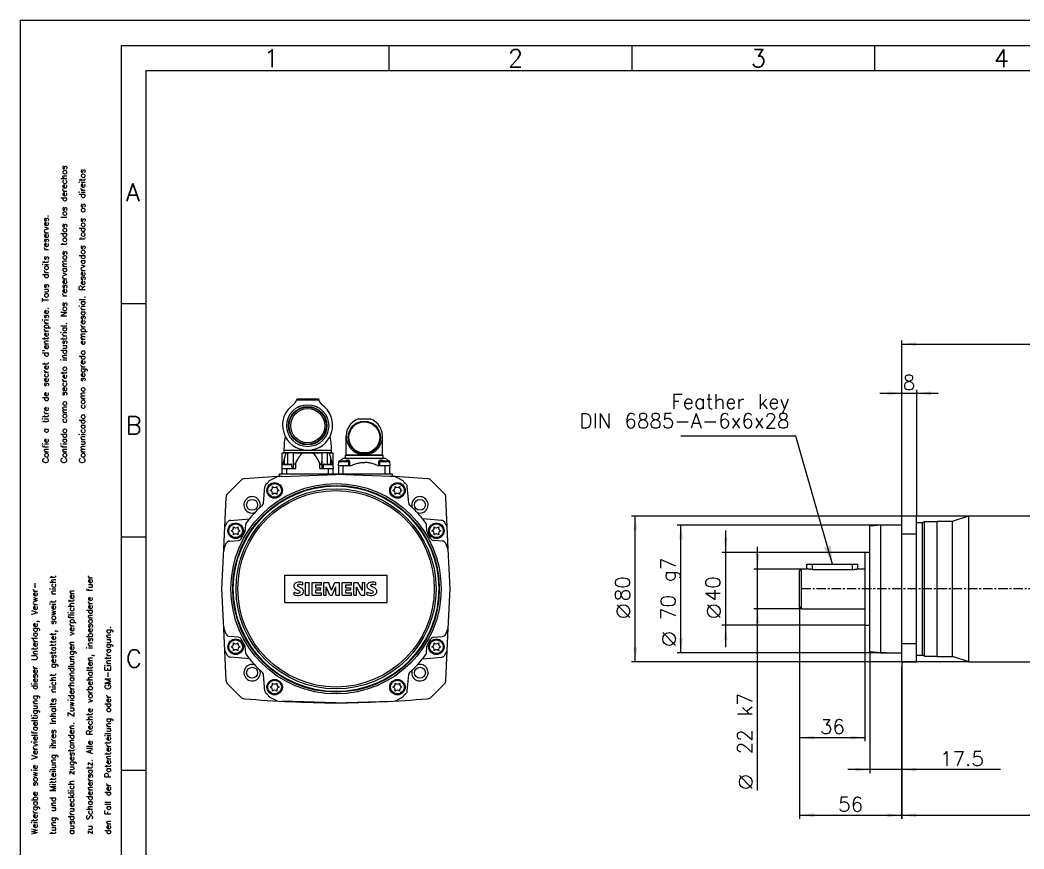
# Model space of a CAD drawing. Extents: x 0 to 1161, y 0 to 821.
# Drawn here: x 0 to 550, y 367 to 821 of the extents above; entities that cross this region are included whole.
import ezdxf
from ezdxf.enums import TextEntityAlignment as Align

# ---------------------------------------------------------------- set-up
doc = ezdxf.new("R2010")
doc.units = 0
doc.header["$LTSCALE"] = 13.83
doc.header["$MEASUREMENT"] = 0
doc.linetypes.add('CENTER', pattern=[0.6, 0.375, -0.075, 0.075, -0.075])
for name, color, linetype in [('12000_RIGHT', 7, 'CONTINUOUS'), ('12100_RIGHT_DIM', 7, 'CONTINUOUS'), ('15000_BACK', 7, 'CONTINUOUS'), ('90000_FRAME', 7, 'CONTINUOUS')]:
    doc.layers.add(name, color=color, linetype=linetype)
doc.styles.add('SEACAD_TXT_SHX', font='txt.shx', dxfattribs={"height": 0.2})
doc.styles.get("Standard").update_dxf_attribs({"font": 'txt.shx'})

msp = doc.modelspace()

# ---------------------------------------------------------------- linework, layer by layer
at = {"layer": '12000_RIGHT', "color": 7, "linetype": 'CONTINUOUS', "lineweight": 25}
for p, q in [((465.569891, 544.360214), (471.569891, 544.860214)), ((471.569891, 544.860214), (483.069891, 544.860214)), ((471.569891, 474.860214), (471.569891, 544.860214)), ((483.069891, 474.860214), (483.069891, 544.860214)), ((483.070898, 549.860214), (491.069891, 549.860214)), ((483.070898, 469.860214), (483.070898, 549.860214)), ((491.069891, 469.860214), (491.069891, 549.860214)), ((491.069891, 546.160213), (494.469885, 546.160213)), ((494.469885, 546.160213), (495.569891, 546.760216)), ((494.469885, 473.560215), (494.469885, 546.160213)), ((495.569891, 546.760216), (502.369894, 546.760216)), ((495.569891, 472.960212), (495.569891, 546.760216)), ((502.369894, 546.860214), (510.869894, 546.860214)), ((502.369894, 472.860214), (502.369894, 546.860214)), ((510.869894, 546.860214), (519.869894, 549.860214)), ((510.869894, 472.860214), (510.869894, 546.860214)), ((519.869894, 549.860214), (558.969893, 549.860214)), ((519.869894, 469.860214), (519.869894, 549.860214)), ((465.569891, 475.360214), (465.569891, 544.360214)), ((483.070898, 539.860214), (491.069891, 539.860214)), ((463.069891, 529.860214), (465.569891, 529.860214)), ((463.069891, 489.860214), (463.069891, 529.860214)), ((431.069891, 523.360214), (459.069891, 523.360214)), ((431.069891, 520.860214), (431.069891, 523.360214)), ((434.069891, 520.443219), (434.069891, 523.360214)), ((456.069891, 520.443219), (456.069891, 523.360214)), ((459.069891, 520.860214), (459.069891, 523.360214)), ((427.069891, 519.860214), (428.069891, 520.860214)), ((427.069891, 499.860214), (427.069891, 519.860214)), ((428.069891, 520.860214), (431.069891, 520.860214)), ((428.069891, 498.860214), (428.069891, 520.860214)), ((431.072943, 520.859378), (431.069891, 520.860214)), ((431.082174, 520.85686), (431.072943, 520.859378)), ((431.097754, 520.852643), (431.082174, 520.85686)), ((431.119787, 520.846711), (431.097754, 520.852643)), ((431.148397, 520.839059), (431.119787, 520.846711)), ((431.183569, 520.829749), (431.148397, 520.839059)), ((431.225164, 520.818877), (431.183569, 520.829749)), ((431.273092, 520.806538), (431.225164, 520.818877)), ((431.327246, 520.792831), (431.273092, 520.806538)), ((431.387411, 520.77789), (431.327246, 520.792831)), ((431.453314, 520.761886), (431.387411, 520.77789)), ((431.524618, 520.744992), (431.453314, 520.761886)), ((431.601019, 520.727381), (431.524618, 520.744992)), ((431.68215, 520.709244), (431.601019, 520.727381)), ((431.767477, 520.690786), (431.68215, 520.709244)), ((431.856512, 520.672205), (431.767477, 520.690786)), ((431.948736, 520.6537), (431.856512, 520.672205)), ((432.045187, 520.635161), (431.948736, 520.6537)), ((432.147055, 520.616483), (432.045187, 520.635161)), ((432.254065, 520.59787), (432.147055, 520.616483)), ((432.365912, 520.579521), (432.254065, 520.59787)), ((432.48229, 520.561643), (432.365912, 520.579521)), ((432.602789, 520.544438), (432.48229, 520.561643)), ((432.726995, 520.528091), (432.602789, 520.544438)), ((432.854467, 520.512787), (432.726995, 520.528091)), ((432.984777, 520.498708), (432.854467, 520.512787)), ((433.117514, 520.486004), (432.984777, 520.498708)), ((433.252172, 520.474785), (433.117514, 520.486004)), ((433.38822, 520.465158), (433.252172, 520.474785)), ((433.525106, 520.457233), (433.38822, 520.465158)), ((433.662313, 520.451083), (433.525106, 520.457233)), ((433.799231, 520.446706), (433.662313, 520.451083)), ((433.935293, 520.444089), (433.799231, 520.446706)), ((434.069891, 520.443219), (433.935293, 520.444089)), ((434.069891, 520.443219), (456.069891, 520.443219)), ((456.069891, 520.443219), (456.204489, 520.444089)), ((456.204489, 520.444089), (456.340551, 520.446706)), ((456.340551, 520.446706), (456.477469, 520.451083)), ((456.477469, 520.451083), (456.614676, 520.457233)), ((456.614676, 520.457233), (456.751562, 520.465158)), ((456.751562, 520.465158), (456.88761, 520.474785)), ((456.88761, 520.474785), (457.022268, 520.486004)), ((457.022268, 520.486004), (457.155005, 520.498708)), ((457.155005, 520.498708), (457.285315, 520.512787)), ((457.285315, 520.512787), (457.412787, 520.528091)), ((457.412787, 520.528091), (457.536993, 520.544438)), ((457.536993, 520.544438), (457.657492, 520.561643)), ((457.657492, 520.561643), (457.77387, 520.579521)), ((457.77387, 520.579521), (457.885717, 520.59787)), ((457.885717, 520.59787), (457.992727, 520.616483)), ((457.992727, 520.616483), (458.094595, 520.635161)), ((458.094595, 520.635161), (458.191046, 520.6537)), ((458.191046, 520.6537), (458.28327, 520.672205)), ((458.28327, 520.672205), (458.372305, 520.690786)), ((458.372305, 520.690786), (458.457632, 520.709244)), ((458.457632, 520.709244), (458.538763, 520.727381)), ((458.538763, 520.727381), (458.615164, 520.744992)), ((458.615164, 520.744992), (458.686468, 520.761886)), ((458.686468, 520.761886), (458.752371, 520.77789)), ((458.752371, 520.77789), (458.812536, 520.792831)), ((458.812536, 520.792831), (458.86669, 520.806538)), ((458.86669, 520.806538), (458.914618, 520.818877)), ((458.914618, 520.818877), (458.956213, 520.829749)), ((458.956213, 520.829749), (458.991385, 520.839059)), ((458.991385, 520.839059), (459.019995, 520.846711)), ((459.019995, 520.846711), (459.042028, 520.852643)), ((459.042028, 520.852643), (459.057608, 520.85686)), ((459.057608, 520.85686), (459.066839, 520.859378)), ((459.066839, 520.859378), (459.069891, 520.860214)), ((459.069891, 520.860214), (463.069891, 520.860214)), ((428.069891, 498.860214), (427.069891, 499.860214)), ((428.069891, 498.860214), (463.069891, 498.860214)), ((463.069891, 489.860214), (465.569891, 489.860214)), ((483.070898, 479.860214), (491.069891, 479.860214)), ((471.569891, 474.860214), (465.569891, 475.360214)), ((471.569891, 474.860214), (483.069891, 474.860214)), ((491.069891, 473.560215), (494.469885, 473.560215)), ((495.569891, 472.960212), (494.469885, 473.560215)), ((483.070898, 469.860214), (491.069891, 469.860214)), ((495.569891, 472.960212), (502.369894, 472.960212)), ((502.369894, 472.860214), (510.869894, 472.860214)), ((519.869894, 469.860214), (510.869894, 472.860214)), ((519.869894, 469.860214), (558.969893, 469.860214))]:
    msp.add_line(p, q, dxfattribs=at)
at = {"layer": '12000_RIGHT', "color": 7, "linetype": 'CENTER', "lineweight": 13}
msp.add_line((624.069891, 509.860214), (427.069891, 509.860214), dxfattribs=at)
at = {"layer": '12100_RIGHT_DIM', "color": 7, "linetype": 'CONTINUOUS', "lineweight": 13}
for p, q in [((483.069891, 549.860214), (483.069891, 645.860214)), ((483.069891, 643.860214), (737.069891, 643.860214)), ((503.069891, 616.860214), (471.069891, 616.860214)), ((483.069891, 549.860214), (483.069891, 618.860214)), ((491.069891, 618.860214), (491.069891, 549.860214)), ((425.069891, 593.360214), (362.069891, 593.360214)), ((445.069891, 523.360214), (425.069891, 593.360214)), ((335.069891, 549.860214), (519.869891, 549.860214)), ((337.069891, 469.860214), (337.069891, 549.860214)), ((360.069891, 544.860214), (474.569891, 544.860214)), ((362.069891, 474.860214), (362.069891, 544.860214)), ((386.569891, 541.860214), (386.569891, 477.860214)), ((384.569891, 529.860214), (463.069891, 529.860214)), ((404.069891, 399.360214), (404.069891, 532.860214)), ((402.069891, 520.860214), (428.069891, 520.860214)), ((334.069891, 494.110214), (327.069891, 501.110214)), ((383.569891, 494.110214), (376.569891, 501.110214)), ((428.069891, 498.860214), (402.069891, 498.860214)), ((427.069891, 500.360214), (427.069891, 426.360214)), ((463.069891, 489.860214), (384.569891, 489.860214)), ((463.069891, 426.360214), (463.069891, 493.860214)), ((359.069891, 478.885214), (352.069891, 485.885214)), ((427.069891, 484.860214), (427.069891, 383.860214)), ((474.569891, 474.860214), (360.069891, 474.860214)), ((465.569891, 475.360214), (465.569891, 408.860214)), ((519.869891, 469.860214), (335.069891, 469.860214)), ((483.069891, 469.860214), (483.069891, 383.860214)), ((483.069891, 408.860214), (483.069891, 467.360214)), ((483.069891, 383.860214), (483.069891, 453.860214)), ((427.069891, 428.360214), (463.069891, 428.360214)), ((401.069891, 400.585214), (394.069891, 407.585214)), ((537.069891, 410.860214), (453.569891, 410.860214)), ((427.069891, 385.860214), (483.069891, 385.860214)), ((483.069891, 385.860214), (778.069891, 385.860214))]:
    msp.add_line(p, q, dxfattribs=at)
for centre in [(330.569891, 497.610214), (380.069891, 497.610214), (355.569891, 482.385214), (397.569891, 404.085214)]:
    msp.add_circle(centre, 3.5, dxfattribs=at)
for points in [[(491.069891, 644.913434), (483.069891, 643.860214), (491.069891, 642.806994), (483.069891, 643.860214)], [(475.069891, 615.806994), (483.069891, 616.860214), (475.069891, 617.913434), (483.069891, 616.860214)], [(499.069891, 617.913434), (491.069891, 616.860214), (499.069891, 615.806994), (491.069891, 616.860214)], [(338.123111, 541.860214), (337.069891, 549.860214), (336.016671, 541.860214), (337.069891, 549.860214)], [(363.123111, 536.860214), (362.069891, 544.860214), (361.016671, 536.860214), (362.069891, 544.860214)], [(385.516671, 537.860214), (386.569891, 529.860214), (387.623111, 537.860214), (386.569891, 529.860214)], [(440.399632, 532.426011), (445.069891, 523.360214), (444.245728, 533.524896), (445.069891, 523.360214)], [(403.016671, 528.860214), (404.069891, 520.860214), (405.123111, 528.860214), (404.069891, 520.860214)], [(405.123111, 490.860214), (404.069891, 498.860214), (403.016671, 490.860214), (404.069891, 498.860214)], [(387.623111, 481.860214), (386.569891, 489.860214), (385.516671, 481.860214), (386.569891, 489.860214)], [(361.016671, 482.860214), (362.069891, 474.860214), (363.123111, 482.860214), (362.069891, 474.860214)], [(336.016671, 477.860214), (337.069891, 469.860214), (338.123111, 477.860214), (337.069891, 469.860214)], [(435.069891, 429.413434), (427.069891, 428.360214), (435.069891, 427.306994), (427.069891, 428.360214)], [(455.069891, 427.306994), (463.069891, 428.360214), (455.069891, 429.413434), (463.069891, 428.360214)], [(457.569891, 409.806994), (465.569891, 410.860214), (457.569891, 411.913434), (465.569891, 410.860214)], [(491.069891, 411.913434), (483.069891, 410.860214), (491.069891, 409.806994), (483.069891, 410.860214)], [(435.069891, 386.913434), (427.069891, 385.860214), (435.069891, 384.806994), (427.069891, 385.860214)], [(475.069891, 384.806994), (483.069891, 385.860214), (475.069891, 386.913434), (483.069891, 385.860214)], [(491.069891, 386.913434), (483.069891, 385.860214), (491.069891, 384.806994), (483.069891, 385.860214)]]:
    msp.add_solid(points, dxfattribs=at)
at = {"layer": '15000_BACK', "color": 7, "linetype": 'CONTINUOUS', "lineweight": 25}
for p, q in [((151.580831, 613.260811), (163.604906, 613.260811)), ((151.79215, 613.860214), (163.412149, 613.860214)), ((185.47965, 602.860214), (191.724648, 602.860214)), ((178.602149, 583.160217), (178.602149, 593.360168)), ((198.602149, 583.160217), (198.602149, 593.360168)), ((143.605649, 584.267212), (145.659633, 584.267212)), ((143.605649, 583.792274), (143.605649, 584.267212)), ((143.605649, 583.252647), (143.605649, 583.792274)), ((143.605649, 582.647903), (143.605649, 583.252647)), ((144.558965, 585.704216), (170.645332, 585.704216)), ((144.582149, 584.519211), (170.622149, 584.519211)), ((145.287616, 582.745346), (145.412488, 583.257713)), ((145.412488, 583.257713), (145.536489, 583.764984)), ((145.536489, 583.764984), (145.659633, 584.267212)), ((145.659633, 584.267212), (146.730449, 584.267212)), ((146.730449, 584.267212), (146.914243, 584.267212)), ((146.730449, 578.179222), (146.730449, 584.267212)), ((146.914243, 584.267212), (146.955052, 584.268455)), ((146.955052, 584.268455), (146.995692, 584.272133)), ((146.995692, 584.272133), (147.035974, 584.278152)), ((147.035974, 584.278152), (147.075618, 584.286407)), ((147.075618, 584.286407), (147.114318, 584.296753)), ((147.114318, 584.296753), (147.151914, 584.309082)), ((147.151914, 584.309082), (147.188233, 584.323272)), ((147.188233, 584.323272), (147.223113, 584.339226)), ((147.223113, 584.339226), (147.256387, 584.356819)), ((147.256387, 584.356819), (147.28789, 584.375946)), ((147.28789, 584.375946), (147.317485, 584.396515)), ((147.317485, 584.396515), (147.345008, 584.418449)), ((147.345008, 584.418449), (147.370296, 584.441643)), ((147.370296, 584.441643), (147.393191, 584.466026)), ((147.393191, 584.466026), (147.413707, 584.491752)), ((147.413707, 584.491752), (147.431857, 584.519211)), ((149.646218, 584.490806), (149.641747, 584.519211)), ((149.651141, 584.464256), (149.646218, 584.490806)), ((149.656352, 584.439583), (149.651141, 584.464256)), ((149.661841, 584.416305), (149.656352, 584.439583)), ((149.667533, 584.394302), (149.661841, 584.416305)), ((149.673354, 584.373688), (149.667533, 584.394302)), ((149.679204, 584.354561), (149.673354, 584.373688)), ((149.684997, 584.337021), (149.679204, 584.354561)), ((149.690625, 584.321174), (149.684997, 584.337021)), ((149.695971, 584.307213), (149.690625, 584.321174)), ((149.700973, 584.295234), (149.695971, 584.307213)), ((149.705588, 584.285301), (149.700973, 584.295234)), ((149.709777, 584.277481), (149.705588, 584.285301)), ((149.7135, 584.271812), (149.709777, 584.277481)), ((149.71672, 584.268371), (149.7135, 584.271812)), ((149.719399, 584.267212), (149.71672, 584.268371)), ((149.719403, 584.267212), (165.484894, 584.267212)), ((149.725049, 575.804214), (149.725049, 584.267212)), ((153.315095, 582.647903), (153.759662, 583.252647)), ((153.759662, 583.252647), (154.201318, 583.792274)), ((154.201318, 583.792274), (154.640666, 584.267212)), ((161.002981, 583.792274), (160.563632, 584.267212)), ((161.444637, 583.252647), (161.002981, 583.792274)), ((161.889203, 582.647903), (161.444637, 583.252647)), ((165.479249, 575.804214), (165.479249, 584.267212)), ((165.484894, 584.267212), (165.487689, 584.268455)), ((165.487689, 584.268455), (165.491023, 584.272133)), ((165.491023, 584.272133), (165.494875, 584.278152)), ((165.494875, 584.278152), (165.499216, 584.286407)), ((165.499216, 584.286407), (165.503976, 584.296753)), ((165.503976, 584.296753), (165.509085, 584.309082)), ((165.509085, 584.309082), (165.514472, 584.323272)), ((165.514472, 584.323272), (165.520053, 584.339226)), ((165.520053, 584.339226), (165.525797, 584.356819)), ((165.525797, 584.356819), (165.53159, 584.375946)), ((165.53159, 584.375946), (165.537354, 584.396515)), ((165.537354, 584.396515), (165.542987, 584.418449)), ((165.542987, 584.418449), (165.548406, 584.441643)), ((165.548406, 584.441643), (165.553506, 584.466026)), ((165.553506, 584.466026), (165.558239, 584.491752)), ((165.558239, 584.491752), (165.562552, 584.519211)), ((167.791278, 584.490806), (167.772441, 584.519211)), ((167.812651, 584.464256), (167.791278, 584.490806)), ((167.836108, 584.439583), (167.812651, 584.464256)), ((167.861827, 584.416305), (167.836108, 584.439583)), ((167.889806, 584.394302), (167.861827, 584.416305)), ((167.919891, 584.373688), (167.889806, 584.394302)), ((167.951912, 584.354561), (167.919891, 584.373688)), ((167.985707, 584.337021), (167.951912, 584.354561)), ((168.021098, 584.321174), (167.985707, 584.337021)), ((168.057675, 584.307213), (168.021098, 584.321174)), ((168.095169, 584.295234), (168.057675, 584.307213)), ((168.133397, 584.285301), (168.095169, 584.295234)), ((168.172177, 584.277481), (168.133397, 584.285301)), ((168.211328, 584.271812), (168.172177, 584.277481)), ((168.250667, 584.268371), (168.211328, 584.271812)), ((168.290056, 584.267212), (168.250667, 584.268371)), ((168.290056, 584.267212), (168.473849, 584.267212)), ((168.473849, 584.267212), (169.544665, 584.267212)), ((168.473849, 578.179222), (168.473849, 584.267212)), ((169.667809, 583.764984), (169.544665, 584.267212)), ((169.544665, 584.267212), (171.598649, 584.267212)), ((169.791811, 583.257713), (169.667809, 583.764984)), ((169.916682, 582.745346), (169.791811, 583.257713)), ((171.598649, 576.713775), (171.598649, 584.267212)), ((178.602149, 583.160217), (198.602149, 583.160217)), ((179.452149, 582.960212), (179.452149, 583.160217)), ((197.752149, 582.960212), (197.752149, 583.160217)), ((143.55215, 575.804214), (143.67715, 577.929214)), ((143.605649, 581.977463), (143.605649, 582.647903)), ((143.605649, 581.240547), (143.605649, 581.977463)), ((143.605649, 580.436203), (143.605649, 581.240547)), ((143.605649, 579.563293), (143.605649, 580.436203)), ((143.605649, 578.620483), (143.605649, 579.563293)), ((143.605649, 576.713661), (143.605649, 578.620483)), ((143.606597, 578.518524), (143.605649, 578.620476)), ((143.609759, 578.419784), (143.606597, 578.518524)), ((143.61571, 578.324981), (143.609759, 578.419784)), ((143.625031, 578.23484), (143.61571, 578.324981)), ((143.639029, 578.148071), (143.625031, 578.23484)), ((143.659898, 578.068352), (143.639029, 578.148071)), ((143.68921, 578.005752), (143.659898, 578.068352)), ((143.67715, 577.929214), (146.30215, 577.929214)), ((143.92715, 578.179214), (146.30215, 578.179214)), ((143.954545, 578.179153), (143.993295, 578.251167)), ((143.993295, 578.251167), (144.03021, 578.325836)), ((144.03021, 578.325836), (144.066062, 578.403663)), ((144.066062, 578.403663), (144.101008, 578.484253)), ((144.101008, 578.484253), (144.135213, 578.567184)), ((144.135213, 578.567184), (144.168817, 578.652076)), ((144.168817, 578.652076), (144.201835, 578.738678)), ((144.201835, 578.738678), (144.234279, 578.826751)), ((144.234279, 578.826751), (144.266158, 578.916046)), ((144.266158, 578.916046), (144.29749, 579.006317)), ((144.29749, 579.006317), (144.328277, 579.09732)), ((144.328277, 579.09732), (144.358493, 579.188766)), ((144.358493, 579.188766), (144.388112, 579.280433)), ((144.388112, 579.280433), (144.417113, 579.37207)), ((144.417113, 579.37207), (144.445466, 579.463455)), ((144.445466, 579.463455), (144.473149, 579.554336)), ((144.473149, 579.554336), (144.500138, 579.644478)), ((144.500138, 579.644478), (144.526404, 579.73365)), ((144.526404, 579.73365), (144.551925, 579.821602)), ((144.551925, 579.821602), (144.576694, 579.908188)), ((144.576694, 579.908188), (144.601163, 579.994865)), ((144.601163, 579.994865), (144.625518, 580.082268)), ((144.625518, 580.082268), (144.649753, 580.170364)), ((144.649753, 580.170364), (144.673867, 580.259125)), ((144.673867, 580.259125), (144.697858, 580.348526)), ((144.697858, 580.348526), (144.721723, 580.43853)), ((144.721723, 580.43853), (144.745458, 580.529121)), ((144.745458, 580.529121), (144.769059, 580.620262)), ((144.769059, 580.620262), (144.792529, 580.711921)), ((144.792529, 580.711921), (144.81586, 580.804077)), ((144.81586, 580.804077), (144.839049, 580.896705)), ((144.839049, 580.896705), (144.862098, 580.989761)), ((144.862098, 580.989761), (144.884999, 581.083236)), ((144.884999, 581.083236), (144.907752, 581.177086)), ((144.907649, 581.177109), (145.035211, 581.705101)), ((144.907649, 578.179214), (144.907649, 581.177109)), ((145.035211, 581.705101), (145.161862, 582.227821)), ((145.161862, 582.227821), (145.287616, 582.745346)), ((146.30215, 578.179214), (148.67715, 578.179214)), ((146.30215, 577.929214), (148.92715, 577.929214)), ((149.05215, 575.804214), (148.92715, 577.929214)), ((149.725001, 581.072647), (149.724771, 581.177086)), ((149.725739, 580.968673), (149.725001, 581.072647)), ((149.727, 580.865227), (149.725739, 580.968673)), ((149.728795, 580.762329), (149.727, 580.865227)), ((149.731133, 580.660026), (149.728795, 580.762329)), ((149.734031, 580.558357), (149.731133, 580.660026)), ((149.737494, 580.457359), (149.734031, 580.558357)), ((149.741542, 580.357071), (149.737494, 580.457359)), ((149.746181, 580.257538), (149.741542, 580.357071)), ((149.751424, 580.15879), (149.746181, 580.257538)), ((149.757285, 580.060875), (149.751424, 580.15879)), ((149.763774, 579.963829), (149.757285, 580.060875)), ((149.770909, 579.86763), (149.763774, 579.963829)), ((149.778867, 579.770462), (149.770909, 579.86763)), ((149.787799, 579.671661), (149.778867, 579.770462)), ((149.797795, 579.571571), (149.787799, 579.671661)), ((149.808946, 579.470505), (149.797795, 579.571571)), ((149.821334, 579.368805), (149.808946, 579.470505)), ((149.835053, 579.266792), (149.821334, 579.368805)), ((149.85019, 579.164787), (149.835053, 579.266792)), ((149.866832, 579.063133), (149.85019, 579.164787)), ((149.88507, 578.96215), (149.866832, 579.063133)), ((149.905051, 578.862228), (149.88507, 578.96215)), ((149.926972, 578.763702), (149.905051, 578.862228)), ((149.951037, 578.666908), (149.926972, 578.763702)), ((149.977437, 578.572189), (149.951037, 578.666908)), ((150.006377, 578.479873), (149.977437, 578.572189)), ((150.038484, 578.390495), (150.006377, 578.479873)), ((150.074458, 578.304611), (150.038484, 578.390495)), ((150.11501, 578.222778), (150.074458, 578.304611)), ((150.163033, 578.143394), (150.11501, 578.222778)), ((150.220593, 578.070381), (150.163033, 578.143394)), ((150.287847, 578.011535), (150.220593, 578.070381)), ((150.364818, 577.974502), (150.287847, 578.011535)), ((150.450912, 577.966583), (150.364818, 577.974502)), ((150.450912, 577.966583), (150.537433, 577.990295)), ((150.537433, 577.990295), (150.619542, 578.039459)), ((150.619542, 578.039459), (150.695586, 578.106537)), ((150.695586, 578.106537), (150.764094, 578.183792)), ((150.764094, 578.183792), (150.824212, 578.264206)), ((150.824212, 578.264206), (150.879525, 578.348175)), ((150.879525, 578.348175), (150.931378, 578.43592)), ((150.931378, 578.43592), (150.980359, 578.526878)), ((150.980359, 578.526878), (151.027049, 578.620476)), ((151.027049, 578.620483), (151.495461, 579.563293)), ((151.027049, 575.804214), (151.027049, 578.620483)), ((151.495461, 579.563293), (151.957826, 580.436203)), ((151.957826, 580.436203), (152.414798, 581.240547)), ((152.414798, 581.240547), (152.867011, 581.977463)), ((152.867011, 581.977463), (153.315095, 582.647903)), ((162.337286, 581.977463), (161.889203, 582.647903)), ((162.789501, 581.240547), (162.337286, 581.977463)), ((163.246472, 580.436203), (162.789501, 581.240547)), ((163.708837, 579.563293), (163.246472, 580.436203)), ((164.177249, 578.620483), (163.708837, 579.563293)), ((164.218226, 578.537979), (164.177248, 578.620476)), ((164.177249, 575.804214), (164.177249, 578.620483)), ((164.260924, 578.457481), (164.218226, 578.537979)), ((164.305737, 578.379364), (164.260924, 578.457481)), ((164.353067, 578.304008), (164.305737, 578.379364)), ((164.403312, 578.231796), (164.353067, 578.304008)), ((164.458542, 578.161583), (164.403312, 578.231796)), ((164.52041, 578.094917), (164.458542, 578.161583)), ((164.587935, 578.037102), (164.52041, 578.094917)), ((164.66011, 577.993393), (164.587935, 578.037102)), ((164.735813, 577.968941), (164.66011, 577.993393)), ((164.812826, 577.968467), (164.735813, 577.968941)), ((164.812826, 577.968467), (164.883776, 577.992103)), ((164.883776, 577.992103), (164.947245, 578.035187)), ((164.947245, 578.035187), (165.003171, 578.092575)), ((165.003171, 578.092575), (165.051627, 578.159012)), ((165.051627, 578.159012), (165.092723, 578.229172)), ((165.092723, 578.229172), (165.128311, 578.301262)), ((165.128311, 578.301262), (165.160337, 578.376503)), ((165.160337, 578.376503), (165.18928, 578.454529)), ((165.18928, 578.454529), (165.215619, 578.534942)), ((165.215619, 578.534942), (165.239832, 578.617378)), ((165.239832, 578.617378), (165.262184, 578.701538)), ((165.262184, 578.701538), (165.282775, 578.787201)), ((165.282775, 578.787201), (165.301744, 578.874153)), ((165.301744, 578.874153), (165.319228, 578.96215)), ((165.319228, 578.96215), (165.335364, 579.050972)), ((165.335364, 579.050972), (165.350255, 579.14035)), ((165.350255, 579.14035), (165.363964, 579.230049)), ((165.363964, 579.230049), (165.37655, 579.319855)), ((165.37655, 579.319855), (165.388073, 579.409546)), ((165.388073, 579.409546), (165.398596, 579.498886)), ((165.398596, 579.498886), (165.408176, 579.587662)), ((165.408176, 579.587662), (165.416876, 579.675644)), ((165.416876, 579.675644), (165.424754, 579.762611)), ((165.424754, 579.762611), (165.431871, 579.848343)), ((165.431871, 579.848343), (165.438313, 579.93296)), ((165.438313, 579.93296), (165.444236, 580.018066)), ((165.444236, 580.018066), (165.449669, 580.103851)), ((165.449669, 580.103851), (165.454618, 580.1903)), ((165.454618, 580.1903), (165.459094, 580.277382)), ((165.459094, 580.277382), (165.463102, 580.365066)), ((165.463102, 580.365066), (165.466652, 580.453331)), ((165.466652, 580.453331), (165.469752, 580.542152)), ((165.469752, 580.542152), (165.47241, 580.631492)), ((165.47241, 580.631492), (165.474634, 580.721336)), ((165.474634, 580.721336), (165.476431, 580.811645)), ((165.476431, 580.811645), (165.477812, 580.902405)), ((165.477812, 580.902405), (165.478783, 580.993583)), ((165.478783, 580.993583), (165.479352, 581.085151)), ((165.479352, 581.085151), (165.479528, 581.177086)), ((166.152149, 575.804214), (166.277149, 577.929214)), ((166.277149, 577.929214), (171.527149, 577.929214)), ((166.527149, 578.179214), (171.277149, 578.179214)), ((170.042436, 582.227821), (169.916682, 582.745346)), ((170.169088, 581.705101), (170.042436, 582.227821)), ((170.296649, 581.177109), (170.169088, 581.705101)), ((170.322344, 581.070747), (170.296545, 581.177086)), ((170.296649, 578.179214), (170.296649, 581.177109)), ((170.348333, 580.964905), (170.322344, 581.070747)), ((170.374508, 580.859596), (170.348333, 580.964905)), ((170.400866, 580.75486), (170.374508, 580.859596)), ((170.427402, 580.650749), (170.400866, 580.75486)), ((170.454112, 580.547294), (170.427402, 580.650749)), ((170.480992, 580.444542), (170.454112, 580.547294)), ((170.508039, 580.342537), (170.480992, 580.444542)), ((170.535247, 580.24131), (170.508039, 580.342537)), ((170.562614, 580.140915), (170.535247, 580.24131)), ((170.590135, 580.041382), (170.562614, 580.140915)), ((170.617806, 579.942756), (170.590135, 580.041382)), ((170.645702, 579.84481), (170.617806, 579.942756)), ((170.674453, 579.745437), (170.645702, 579.84481)), ((170.704166, 579.644462), (170.674453, 579.745437)), ((170.734805, 579.542236), (170.704166, 579.644462)), ((170.766334, 579.439102), (170.734805, 579.542236)), ((170.798716, 579.335411), (170.766334, 579.439102)), ((170.831914, 579.231506), (170.798716, 579.335411)), ((170.865893, 579.127739), (170.831914, 579.231506)), ((170.900615, 579.024444), (170.865893, 579.127739)), ((170.936043, 578.922012), (170.900615, 579.024444)), ((170.972175, 578.820808), (170.936043, 578.922012)), ((171.00903, 578.721199), (170.972175, 578.820808)), ((171.04663, 578.62355), (171.00903, 578.721199)), ((171.084976, 578.528183), (171.04663, 578.62355)), ((171.12417, 578.435562), (171.084976, 578.528183)), ((171.164443, 578.346267), (171.12417, 578.435562)), ((171.206028, 578.260895), (171.164443, 578.346267)), ((171.249769, 578.179123), (171.206028, 578.260895)), ((171.515089, 578.005752), (171.548423, 578.080726)), ((171.652149, 575.804214), (171.527149, 577.929214)), ((171.548423, 578.080726), (171.570619, 578.176704)), ((171.570619, 578.176704), (171.584385, 578.279281)), ((171.584385, 578.279281), (171.592894, 578.38771)), ((171.592894, 578.38771), (171.597343, 578.501831)), ((171.597343, 578.501831), (171.59865, 578.620476)), ((174.442149, 577.360214), (174.572149, 579.570213)), ((174.572149, 579.570213), (180.032149, 579.570213)), ((174.832149, 579.830215), (179.772149, 579.830215)), ((175.34215, 579.830215), (176.972149, 581.460212)), ((176.972149, 581.460212), (200.232148, 581.460212)), ((178.151148, 579.83036), (178.338017, 579.936851)), ((178.252149, 582.960212), (198.952149, 582.960212)), ((178.252149, 581.460212), (178.252149, 582.960212)), ((178.338017, 579.936851), (178.526056, 580.034042)), ((178.526056, 580.034042), (178.713321, 580.11988)), ((178.713321, 580.11988), (178.898043, 580.192512)), ((178.898043, 580.192512), (179.078352, 580.250534)), ((179.078352, 580.250534), (179.252293, 580.292602)), ((179.252293, 580.292602), (179.418093, 580.318046)), ((179.418093, 580.318046), (179.574141, 580.326751)), ((179.720832, 580.318687), (179.574141, 580.326751)), ((179.858716, 580.293884), (179.720832, 580.318687)), ((179.986185, 580.252441), (179.858716, 580.293884)), ((180.10203, 580.195015), (179.986185, 580.252441)), ((180.162149, 577.360214), (180.032149, 579.570213)), ((180.205544, 580.122909), (180.10203, 580.195015)), ((180.296172, 580.037552), (180.205544, 580.122909)), ((180.373942, 579.940758), (180.296172, 580.037552)), ((180.439007, 579.834587), (180.373942, 579.940758)), ((180.491706, 579.721237), (180.439007, 579.834587)), ((180.5328, 579.603164), (180.491706, 579.721237)), ((180.563316, 579.481819), (180.5328, 579.603164)), ((180.584809, 579.35421), (180.563316, 579.481819)), ((180.59758, 579.220459), (180.584809, 579.35421)), ((180.601779, 579.081238), (180.59758, 579.220459)), ((180.602149, 577.360214), (180.602149, 579.081291)), ((181.430475, 577.360214), (182.019731, 577.61998)), ((182.019731, 577.61998), (182.594775, 577.855758)), ((182.594775, 577.855758), (183.15709, 578.068611)), ((183.15709, 578.068611), (183.70806, 578.25943)), ((183.70806, 578.25943), (184.248988, 578.429039)), ((184.248988, 578.429039), (184.781106, 578.57814)), ((184.781106, 578.57814), (185.305584, 578.707329)), ((185.305584, 578.707329), (185.823539, 578.817138)), ((185.823539, 578.817138), (186.336047, 578.907997)), ((186.336047, 578.907997), (186.844145, 578.98027)), ((186.844145, 578.98027), (187.348843, 579.034225)), ((187.348843, 579.034225), (187.851126, 579.070083)), ((187.851126, 579.070083), (188.351968, 579.087982)), ((188.351968, 579.087982), (188.85233, 579.087982)), ((189.353171, 579.070083), (188.85233, 579.087982)), ((189.855456, 579.034225), (189.353171, 579.070083)), ((190.360152, 578.98027), (189.855456, 579.034225)), ((190.868251, 578.907997), (190.360152, 578.98027)), ((191.380759, 578.817138), (190.868251, 578.907997)), ((191.898715, 578.707329), (191.380759, 578.817138)), ((192.423192, 578.57814), (191.898715, 578.707329)), ((192.95531, 578.429039), (192.423192, 578.57814)), ((193.496238, 578.25943), (192.95531, 578.429039)), ((194.047208, 578.068611), (193.496238, 578.25943)), ((194.609523, 577.855758), (194.047208, 578.068611)), ((195.184567, 577.61998), (194.609523, 577.855758)), ((195.773822, 577.360214), (195.184567, 577.61998)), ((196.602149, 577.360214), (196.602149, 579.081291)), ((196.602519, 579.081238), (196.606717, 579.220466)), ((196.606717, 579.220466), (196.619491, 579.354225)), ((196.619491, 579.354225), (196.640986, 579.481834)), ((196.640986, 579.481834), (196.671504, 579.603187)), ((196.671504, 579.603187), (196.712602, 579.721267)), ((196.712602, 579.721267), (196.765307, 579.83461)), ((196.765307, 579.83461), (196.830377, 579.940788)), ((196.830377, 579.940788), (196.908156, 580.037582)), ((196.908156, 580.037582), (196.998792, 580.12294)), ((196.998792, 580.12294), (197.102317, 580.195038)), ((197.04215, 577.360214), (197.172149, 579.570213)), ((197.102317, 580.195038), (197.218173, 580.252472)), ((197.172149, 579.570213), (202.63215, 579.570213)), ((197.218173, 580.252472), (197.345653, 580.293899)), ((197.345653, 580.293899), (197.483548, 580.318695)), ((197.432149, 579.830215), (202.372149, 579.830215)), ((197.483548, 580.318695), (197.63025, 580.326751)), ((197.786311, 580.318031), (197.63025, 580.326751)), ((197.952125, 580.292579), (197.786311, 580.318031)), ((198.126079, 580.250496), (197.952125, 580.292579)), ((198.306399, 580.192459), (198.126079, 580.250496)), ((198.491134, 580.119812), (198.306399, 580.192459)), ((198.678407, 580.033958), (198.491134, 580.119812)), ((198.866454, 579.936752), (198.678407, 580.033958)), ((199.05333, 579.830253), (198.866454, 579.936752)), ((198.952149, 581.460212), (198.952149, 582.960212)), ((201.862147, 579.830215), (200.232148, 581.460212)), ((202.762149, 577.360214), (202.63215, 579.570213)), ((142.102149, 572.849113), (204.102149, 572.849113)), ((142.102149, 571.35482), (142.102149, 572.849113)), ((143.375365, 571.422462), (173.102149, 572.360214)), ((143.55215, 575.804214), (143.605662, 576.713928)), ((143.55215, 575.804214), (146.30215, 575.804214)), ((143.605649, 572.849117), (143.605649, 575.804214)), ((146.209649, 572.849113), (146.209649, 575.804214)), ((146.30215, 575.804214), (147.197972, 575.804214)), ((147.197972, 575.804214), (151.027049, 575.804214)), ((164.177249, 575.804214), (171.652149, 575.804214)), ((168.994649, 572.849113), (168.994649, 575.804214)), ((171.598649, 572.849117), (171.598649, 575.804214)), ((202.828933, 571.422462), (173.102149, 572.360214)), ((174.442149, 577.360214), (178.245335, 577.360214)), ((174.602149, 572.860214), (174.602149, 577.360214)), ((174.602149, 572.860214), (202.602149, 572.860214)), ((177.102149, 572.860214), (177.102149, 577.360214)), ((178.245335, 577.360214), (181.430475, 577.360214)), ((195.773822, 577.360214), (202.762149, 577.360214)), ((200.102149, 572.860214), (200.102149, 577.360214)), ((202.602149, 572.860214), (202.602149, 577.360214)), ((204.102149, 571.35482), (204.102149, 572.849113)), ((113.602149, 561.860214), (121.102149, 569.360214)), ((135.002151, 567.360214), (135.827575, 567.847351)), ((136.702147, 569.160213), (140.602149, 571.160213)), ((209.502151, 569.160213), (205.602149, 571.160213)), ((211.202147, 567.360214), (210.376723, 567.847351)), ((232.602149, 561.860214), (225.102149, 569.360214)), ((133.30215, 556.760216), (134.102149, 565.860214)), ((212.902148, 556.760216), (212.102149, 565.860214)), ((112.147861, 543.597049), (112.902148, 560.060215)), ((234.056437, 543.597049), (233.30215, 560.060215)), ((112.147861, 543.597049), (113.702147, 546.460212)), ((115.202147, 547.260216), (125.651038, 548.19701)), ((123.30215, 541.460214), (123.602149, 545.060215)), ((125.651038, 548.19701), (125.654651, 548.197334)), ((220.55326, 548.19701), (220.549647, 548.197334)), ((231.002151, 547.260216), (220.55326, 548.19701)), ((222.902148, 541.460214), (222.602149, 545.060215)), ((234.056437, 543.597049), (232.502151, 546.460212)), ((111.602149, 531.6863), (112.147861, 543.597049)), ((111.602153, 531.686346), (112.147861, 543.597049)), ((121.202147, 537.460214), (123.002151, 540.560215)), ((225.002151, 537.460214), (223.202147, 540.560215)), ((234.602149, 531.6863), (234.056437, 543.597049)), ((111.702147, 531.260214), (113.002151, 534.760214)), ((114.702147, 535.960214), (119.602149, 536.360214)), ((231.502151, 535.960214), (226.602149, 536.360214)), ((234.502151, 531.260214), (233.202147, 534.760214)), ((110.602149, 509.860214), (111.602149, 531.6863)), ((111.602149, 530.660213), (111.602149, 531.6863)), ((235.602149, 509.860214), (234.602149, 531.6863)), ((234.602157, 531.68614), (234.602149, 531.6863)), ((234.602149, 530.660213), (234.602149, 531.6863)), ((234.602149, 530.660213), (234.602149, 531.6863)), ((145.102149, 517.360214), (201.102149, 517.360214)), ((145.102149, 502.360214), (145.102149, 517.360214)), ((201.102149, 502.360214), (201.102149, 517.360214)), ((154.841588, 511.902097), (154.841588, 513.231145)), ((156.407149, 513.281298), (158.428307, 513.281298)), ((156.407149, 506.360214), (156.407149, 513.281298)), ((158.428307, 506.360214), (158.428307, 513.281298)), ((160.060149, 513.281298), (165.175733, 513.281298)), ((160.060149, 506.360214), (160.060149, 513.281298)), ((162.081306, 512.042524), (165.175733, 512.042524)), ((162.081306, 510.467727), (162.081306, 512.042524)), ((165.175733, 512.042524), (165.175733, 513.281298)), ((166.417149, 513.281298), (168.919773, 513.281298)), ((166.417149, 506.360214), (166.417149, 513.281298)), ((170.695181, 509.063449), (168.919773, 513.281298)), ((170.695181, 509.063449), (172.485636, 513.281298)), ((172.485636, 513.281298), (174.968199, 513.281298)), ((174.968199, 506.360214), (174.968199, 513.281298)), ((176.518149, 513.281298), (181.633733, 513.281298)), ((176.518149, 506.360214), (176.518149, 513.281298)), ((178.539306, 512.042524), (181.633733, 512.042524)), ((178.539306, 510.467727), (178.539306, 512.042524)), ((181.633733, 512.042524), (181.633733, 513.281298)), ((182.875149, 513.281298), (185.121994, 513.281298)), ((182.875149, 506.360214), (182.875149, 513.281298)), ((187.609571, 508.948098), (185.121994, 513.281298)), ((187.609571, 513.281298), (188.943636, 513.281298)), ((187.609571, 508.948098), (187.609571, 513.281298)), ((188.943636, 506.360214), (188.943636, 513.281298)), ((194.933587, 511.902097), (194.933587, 513.231145)), ((111.602149, 488.034128), (110.602149, 509.860214)), ((150.102149, 506.510672), (150.102149, 507.935011)), ((153.833516, 510.467727), (152.589726, 511.029438)), ((156.407149, 506.360214), (158.428307, 506.360214)), ((160.060149, 506.360214), (165.175733, 506.360214)), ((162.081306, 510.467727), (164.784541, 510.467727)), ((162.081306, 509.284121), (164.784541, 509.284121)), ((162.081306, 507.654156), (162.081306, 509.284121)), ((162.081306, 507.654156), (165.175733, 507.654156)), ((164.784541, 509.284121), (164.784541, 510.467727)), ((165.175733, 506.360214), (165.175733, 507.654156)), ((166.417149, 506.360214), (167.766259, 506.360214)), ((169.697141, 506.360214), (167.766259, 510.919102)), ((167.766259, 506.360214), (167.766259, 510.919102)), ((169.697141, 506.360214), (171.011144, 506.360214)), ((171.011144, 506.360214), (172.957072, 510.934148)), ((172.957072, 506.360214), (172.957072, 510.934148)), ((172.957072, 506.360214), (174.968199, 506.360214)), ((176.518149, 506.360214), (181.633733, 506.360214)), ((178.539306, 510.467727), (181.242541, 510.467727)), ((178.539306, 509.284121), (181.242541, 509.284121)), ((178.539306, 507.654156), (178.539306, 509.284121)), ((178.539306, 507.654156), (181.633733, 507.654156)), ((181.242541, 509.284121), (181.242541, 510.467727)), ((181.633733, 506.360214), (181.633733, 507.654156)), ((182.875149, 506.360214), (184.284442, 506.360214)), ((186.767005, 506.360214), (184.284442, 510.748583)), ((184.284442, 506.360214), (184.284442, 510.748583)), ((186.767005, 506.360214), (188.943636, 506.360214)), ((190.19415, 506.510672), (190.19415, 507.935011)), ((193.925515, 510.467727), (192.681727, 511.029438)), ((234.602149, 488.034128), (235.602149, 509.860214)), ((145.102149, 502.360214), (201.102149, 502.360214)), ((111.602149, 488.034128), (111.602149, 489.060215)), ((111.602149, 488.034128), (111.602149, 488.034294)), ((112.902148, 459.660213), (111.602149, 488.03416)), ((112.147861, 476.123379), (111.602149, 488.034128)), ((113.002151, 484.960214), (111.702147, 488.460214)), ((233.202147, 484.960214), (234.502151, 488.460214)), ((234.056437, 476.123379), (234.602149, 488.034128)), ((234.602149, 488.034128), (234.602149, 489.060215)), ((119.602149, 483.360214), (114.702147, 483.760214)), ((123.002151, 479.160213), (121.202147, 482.260214)), ((223.202147, 479.160213), (225.002151, 482.260214)), ((226.602149, 483.360214), (231.502151, 483.760214)), ((113.702147, 473.260216), (112.147861, 476.123379)), ((123.602149, 474.660213), (123.30215, 478.260214)), ((222.602149, 474.660213), (222.902148, 478.260214)), ((232.502151, 473.260216), (234.056437, 476.123379)), ((233.30215, 459.660213), (234.056437, 476.123379)), ((125.651069, 471.523414), (115.202147, 472.460212)), ((125.654651, 471.523094), (125.651038, 471.523418)), ((220.549647, 471.523094), (220.55326, 471.523418)), ((220.55326, 471.523418), (231.002151, 472.460212)), ((134.102149, 453.860214), (133.30215, 462.960212)), ((212.102149, 453.860214), (212.902148, 462.960212)), ((121.102149, 450.360214), (113.602149, 457.860214)), ((225.102149, 450.360214), (232.602149, 457.860214)), ((135.827575, 451.873077), (135.002151, 452.360214)), ((210.376723, 451.873077), (211.202147, 452.360214)), ((140.602149, 448.560215), (136.702147, 450.560215)), ((173.102149, 447.360214), (143.375365, 448.297966)), ((173.102149, 447.360214), (202.828933, 448.297966)), ((205.602149, 448.560215), (209.502151, 450.560215))]:
    msp.add_line(p, q, dxfattribs=at)
for centre, radius in [((157.602149, 599.149214), 11.51403), ((157.602149, 599.149214), 11.5005), ((157.602149, 599.149214), 10.48575), ((157.602149, 599.149214), 10.21515), ((157.602149, 599.149214), 9.34923), ((157.602149, 599.149214), 9.3357), ((188.602149, 592.710214), 8.9), ((188.602149, 592.710214), 8.5), ((173.102149, 509.860214), 57.6), ((139.452149, 563.710214), 4.235), ((139.452149, 563.710214), 3.751), ((206.752149, 563.710214), 4.235), ((206.752149, 563.710214), 3.751), ((173.102149, 509.860214), 56.6), ((173.102149, 509.860214), 56.3), ((173.102149, 509.860214), 54.8), ((173.102149, 509.860214), 53.8), ((127.140208, 555.822155), 3), ((219.06409, 555.822155), 3), ((118.102149, 541.610214), 4.235), ((118.102149, 541.610214), 3.751), ((228.102149, 541.610214), 4.235), ((228.102149, 541.610214), 3.751), ((118.102149, 478.110214), 4.235), ((118.102149, 478.110214), 3.751), ((228.102149, 478.110214), 4.235), ((228.102149, 478.110214), 3.751), ((127.140208, 463.898273), 3), ((219.06409, 463.898273), 3), ((139.452149, 456.010214), 4.235), ((139.452149, 456.010214), 3.751), ((206.752149, 456.010214), 4.235), ((206.752149, 456.010214), 3.751)]:
    msp.add_circle(centre, radius, dxfattribs=at)
for centre, radius, start, end in [((157.532149, 599.424669), 13.72, 124.140528, 55.859474), ((145.355909, 615.792367), 6.72, 311.767306, 343.290298), ((169.898847, 615.615535), 6.72, 195.141785, 226.016681), ((188.602149, 593.360214), 10, 108.194875, 71.805125), ((183.618589, 585.87565), 39.06, 169.077432, 181.990115), ((131.585709, 585.87565), 39.06, 358.009885, 11.228027), ((144.321749, 584.657814), 0.3906, 270.000099, 339.216016), ((170.882549, 584.657814), 0.3906, 200.784033, 268.28151), ((143.927149, 577.929214), 0.25, 89.999825, 180), ((148.677149, 577.929214), 0.25, 0, 89.999825), ((166.527149, 577.929214), 0.25, 89.999956, 180), ((171.277149, 577.929214), 0.25, 0, 90.000011), ((174.832149, 579.570214), 0.26, 89.999996, 180.000202), ((179.772149, 579.570214), 0.26, 359.999798, 89.999983), ((197.432149, 579.570214), 0.26, 90.000017, 180.000202), ((202.372149, 579.570214), 0.26, 359.999798, 89.999899), ((123.031618, 567.063009), 3, 92.473451, 130.027574), ((180.935555, -147.597172), 720, 92.990302, 94.623167), ((136.094445, 565.684836), 2, 123.103107, 174.969343), ((137.794445, 567.484836), 2, 123.103192, 169.556998), ((141.476801, 569.361608), 2, 105.178607, 115.93339), ((165.268743, -147.597172), 720, 85.376833, 87.009698), ((204.727497, 569.361608), 2, 64.06661, 74.821393), ((208.409853, 567.484836), 2, 10.443002, 56.896808), ((210.109853, 565.684836), 2, 5.030657, 56.896893), ((223.17268, 567.063009), 3, 49.972426, 87.526549), ((115.899354, 559.930745), 3, 139.972426, 177.526549), ((136.518055, 565.404214), 1.7545, 285.090119, 14.909815), ((136.518055, 562.016214), 1.7545, 345.090209, 74.909855), ((139.452149, 567.098214), 1.7545, 225.09019, 314.909827), ((139.452149, 560.322214), 1.7545, 45.09019, 134.909792), ((142.386243, 565.404214), 1.7545, 165.090179, 254.909845), ((142.386243, 562.016214), 1.7545, 105.090181, 194.909797), ((203.818055, 565.404214), 1.7545, 285.090155, 14.909821), ((203.818055, 562.016214), 1.7545, 345.090203, 74.909819), ((206.752149, 567.098214), 1.7545, 225.090173, 314.90981), ((206.752149, 560.322214), 1.7545, 45.090208, 134.90981), ((209.686243, 565.404214), 1.7545, 165.090185, 254.909881), ((209.686243, 562.016214), 1.7545, 105.090145, 194.909791), ((230.304944, 559.930745), 3, 2.473451, 40.027574), ((127.152149, 555.810214), 4.5, 341.793988, 288.206166), ((173.102149, 509.860214), 61, 131.356974, 141.062124), ((131.315562, 556.991453), 2, 317.771268, 353.360681), ((214.888736, 556.991453), 2, 186.639319, 222.228732), ((173.102149, 509.860214), 61, 38.937876, 48.643026), ((219.052149, 555.810214), 4.5, 251.795984, 198.202387), ((115.304096, 545.262814), 2, 92.921865, 143.223212), ((125.590521, 544.844865), 2, 142.578414, 173.818701), ((173.107998, 509.871603), 61, 141.076267, 143.611599), ((173.0963, 509.871603), 61, 36.388401, 38.923733), ((220.613777, 544.844865), 2, 6.181299, 37.421586), ((230.900202, 545.262814), 2, 36.776788, 87.078135), ((115.168055, 543.304214), 1.7545, 285.09018, 14.90985), ((115.168055, 539.916214), 1.7545, 345.09021, 74.90982), ((118.102149, 544.998214), 1.7545, 225.09019, 314.90981), ((118.102149, 538.222214), 1.7545, 45.090234, 134.909766), ((121.036243, 543.304214), 1.7545, 165.09015, 254.90982), ((121.036243, 539.916214), 1.7545, 105.09018, 194.90979), ((121.308918, 541.624624), 2, 327.845473, 355.284684), ((224.89538, 541.624624), 2, 184.715316, 212.154527), ((225.168055, 543.304214), 1.7545, 285.09018, 14.90985), ((225.168055, 539.916214), 1.7545, 345.09021, 74.90982), ((228.102149, 544.998214), 1.7545, 225.09019, 314.90981), ((228.102149, 538.222214), 1.7545, 45.090234, 134.909766), ((231.036243, 543.304214), 1.7545, 165.09015, 254.90982), ((231.036243, 539.916214), 1.7545, 105.09018, 194.90979), ((114.837164, 533.964776), 2, 93.870874, 156.564347), ((119.411533, 538.35111), 2, 275.469041, 333.547995), ((226.792765, 538.35111), 2, 206.452005, 264.530959), ((231.367134, 533.964776), 2, 23.435653, 86.129126), ((113.601993, 530.63524), 2, 161.790851, 179.284551), ((232.602305, 530.63524), 2, 0.715449, 18.209149), ((151.821472, 511.364871), 1.894695, 153.40658, 207.918122), ((152.11118, 511.062573), 2.293395, 101.936967, 149.891085), ((153.0857, 506.729439), 6.734637, 74.88692, 102.423621), ((152.297604, 511.666467), 0.409394, 144.861377, 206.967371), ((152.576719, 511.36634), 0.814807, 95.087223, 138.888525), ((153.054687, 506.80099), 5.405025, 70.694809, 95.842701), ((191.913472, 511.364871), 1.894695, 153.406567, 207.918136), ((192.20318, 511.062573), 2.293395, 101.93699, 149.891073), ((193.1777, 506.729439), 6.734637, 74.886927, 102.423628), ((192.389604, 511.666467), 0.409394, 144.861299, 206.967432), ((192.668719, 511.36634), 0.814807, 95.087289, 138.88848), ((193.146687, 506.80099), 5.405025, 70.694818, 95.842711), ((152.26114, 515.071683), 8.829052, 255.845783, 278.740592), ((152.625834, 514.651159), 7.174651, 249.405598, 266.665872), ((152.51822, 511.983757), 2.808801, 212.423413, 248.55678), ((139.200171, 479.841239), 31.984136, 64.158714, 67.400278), ((153.28038, 512.73856), 1.843393, 223.023607, 247.996449), ((152.348576, 509.524856), 2.041012, 266.066519, 292.858123), ((152.940583, 508.114848), 0.511772, 293.104541, 0.079839), ((152.863711, 508.108041), 0.588692, 0.731955, 61.854104), ((153.028769, 508.757499), 2.479691, 283.385296, 330.296255), ((152.697523, 507.778856), 2.918991, 32.199002, 67.096935), ((153.370782, 508.416488), 2.017626, 333.897417, 27.05748), ((192.35314, 515.071683), 8.829052, 255.845777, 278.740598), ((192.717834, 514.651159), 7.174651, 249.405605, 266.665879), ((192.61022, 511.983757), 2.808801, 212.423424, 248.556762), ((179.292171, 479.841239), 31.984136, 64.158715, 67.40028), ((193.37238, 512.73856), 1.843393, 223.023627, 247.996477), ((192.440576, 509.524856), 2.041012, 266.066546, 292.858099), ((192.955711, 508.108041), 0.588692, 0.731957, 61.854185), ((193.032583, 508.114848), 0.511772, 293.104444, 0.079839), ((193.120769, 508.757499), 2.479691, 283.385318, 330.296266), ((192.789523, 507.778856), 2.918991, 32.199012, 67.096952), ((193.462782, 508.416488), 2.017626, 333.897429, 27.057492), ((113.601993, 489.085188), 2, 180.715449, 198.209149), ((114.837164, 485.755652), 2, 203.435653, 266.129126), ((231.367134, 485.755652), 2, 273.870874, 336.564347), ((232.602305, 489.085188), 2, 341.790851, 359.284551), ((115.168055, 479.804214), 1.7545, 285.09018, 14.90979), ((118.102149, 481.498214), 1.7545, 225.090234, 314.909766), ((121.036243, 479.804214), 1.7545, 165.09021, 254.90982), ((119.411533, 481.369318), 2, 26.452005, 84.530959), ((121.308918, 478.095804), 2, 4.715316, 32.154527), ((224.89538, 478.095804), 2, 147.845473, 175.284684), ((226.792765, 481.369318), 2, 95.469041, 153.547995), ((225.168055, 479.804214), 1.7545, 285.09018, 14.90979), ((228.102149, 481.498214), 1.7545, 225.090234, 314.909766), ((231.036243, 479.804214), 1.7545, 165.09021, 254.90982), ((115.304096, 474.457614), 2, 216.776788, 267.078135), ((115.168055, 476.416214), 1.7545, 345.09015, 74.90982), ((118.102149, 474.722214), 1.7545, 45.09019, 134.90981), ((121.036243, 476.416214), 1.7545, 105.09018, 194.90985), ((125.590521, 474.875563), 2, 186.181299, 217.421586), ((173.107998, 509.848825), 61, 216.388401, 218.923733), ((173.0963, 509.848825), 61, 321.076267, 323.611599), ((220.613777, 474.875563), 2, 322.578414, 353.818701), ((225.168055, 476.416214), 1.7545, 345.09015, 74.90982), ((228.102149, 474.722214), 1.7545, 45.09019, 134.90981), ((231.036243, 476.416214), 1.7545, 105.09018, 194.90985), ((230.900202, 474.457614), 2, 272.921865, 323.223212), ((127.152149, 463.910214), 4.5, 71.790255, 18.208163), ((173.102149, 509.860214), 61, 218.937876, 228.643026), ((173.102149, 509.860214), 61, 218.937876, 228.643026), ((173.102149, 509.860214), 61, 311.356974, 321.062124), ((219.052149, 463.910214), 4.5, 161.793834, 108.205951), ((131.315562, 462.728975), 2, 6.639319, 42.228732), ((214.888736, 462.728975), 2, 137.771268, 173.360681), ((115.899354, 459.789683), 3, 182.473451, 220.027574), ((136.518055, 457.704214), 1.7545, 285.090145, 14.909791), ((139.452149, 459.398214), 1.7545, 225.090208, 314.90981), ((142.386243, 457.704214), 1.7545, 165.090203, 254.909819), ((203.818055, 457.704214), 1.7545, 285.090181, 14.909797), ((206.752149, 459.398214), 1.7545, 225.09019, 314.909792), ((209.686243, 457.704214), 1.7545, 165.090209, 254.909855), ((230.304944, 459.789683), 3, 319.972426, 357.526549), ((136.094445, 454.035592), 2, 185.030657, 236.896893), ((137.794445, 452.235592), 2, 190.443002, 236.896808), ((136.518055, 454.316214), 1.7545, 345.090185, 74.909881), ((139.452149, 452.622214), 1.7545, 45.090173, 134.90981), ((142.386243, 454.316214), 1.7545, 105.090155, 194.909821), ((203.818055, 454.316214), 1.7545, 345.090179, 74.909845), ((206.752149, 452.622214), 1.7545, 45.09019, 134.909827), ((209.686243, 454.316214), 1.7545, 105.090119, 194.909815), ((208.409853, 452.235592), 2, 303.103192, 349.556998), ((210.109853, 454.035592), 2, 303.103107, 354.969343), ((123.031618, 452.657419), 3, 229.972426, 267.526549), ((180.935555, 1167.3176), 720, 265.376833, 269.376625), ((141.476801, 450.35882), 2, 244.06661, 254.821393), ((165.268743, 1167.3176), 720, 270.623375, 274.623167), ((204.727497, 450.35882), 2, 285.178607, 295.93339), ((223.17268, 452.657419), 3, 272.473451, 310.027574)]:
    msp.add_arc(centre, radius, start, end, dxfattribs=at)
at = {"layer": '90000_FRAME', "color": 7, "linetype": 'CONTINUOUS', "lineweight": 13}
for p, q in [((0, 821.221038), (0, 0)), ((0, 821.221038), (1161.32268, 821.221038)), ((55.30108, 807.395768), (55.30108, 13.82527)), ((55.30108, 807.395768), (1147.49741, 807.395768)), ((202.208399, 793.570498), (202.208399, 807.395768)), ((335.290448, 793.570498), (335.290448, 807.395768)), ((468.372497, 793.570498), (468.372497, 807.395768)), ((69.12635, 793.570498), (1133.67214, 793.570498)), ((69.12635, 107.837106), (69.12635, 793.570498)), ((55.30108, 665.963256), (69.12635, 665.963256)), ((55.30108, 538.300713), (69.12635, 538.300713)), ((55.30108, 410.63817), (69.12635, 410.63817))]:
    msp.add_line(p, q, dxfattribs=at)

# ---------------------------------------------------------------- texts
at = {"layer": '12100_RIGHT_DIM', "color": 7, "linetype": 'CONTINUOUS', "lineweight": 13}
for s, p in [('8', (487.069891, 618.860214)), ('36', (445.069891, 430.360214)), ('17.5', (516.069891, 412.860214)), ('56', (455.069891, 387.860214))]:
    msp.add_text(s, height=8, dxfattribs=at).set_placement(p, align=Align.CENTER)
for s, p in [('Feather key', (421.569891, 608.360214)), ('DIN 6885-A-6x6x28', (421.569891, 597.860214))]:
    msp.add_text(s, height=8, dxfattribs=at).set_placement(p, align=Align.RIGHT)
for s, p in [('70 g7', (359.069891, 509.860214)), ('80', (334.069891, 509.860214)), ('40', (383.569891, 509.860214)), ('22 k7  ', (401.069891, 443.110214))]:
    msp.add_text(s, height=8, rotation=90, dxfattribs=at).set_placement(p, align=Align.CENTER)
at = {"layer": '90000_FRAME', "color": 7, "linetype": 'CONTINUOUS', "lineweight": 13, "style": 'SEACAD_TXT_SHX'}
for s, p in [('1', (133.477714, 805.183842)), ('2', (267.296706, 805.183842)), ('3', (400.379261, 805.183842)), ('4', (533.543282, 805.183842)), ('A', (58.112063, 731.818614)), ('B', (57.948612, 604.15607)), ('C', (58.030325, 476.493527))]:
    msp.add_text(s, height=9.677689, dxfattribs=at).set_placement(p, align=Align.TOP_LEFT)
for s, p in [('Confiado como secreto industrial. Nos reservamos todos los derechos', (22.376643, 578.659308)), ('Comunicado como segredo empresarial. Reservados todos os direitos', (32.412765, 578.659338)), ("Confie a titre de secret d'enterprise. Tous droits reserves.", (12.340521, 578.659278)), ('Weitergabe sowie Vervielfaeltigung dieser Unterlage, Verwer-', (6.32101, 375.372991)), ('tung und Mitteilung ihres Inhalts nicht gestattet, soweit nicht', (16.357132, 375.373021)), ('zu Schadenersatz. Alle Rechte vorbehalten, insbesondere fuer', (36.429376, 375.373081)), ('ausdruecklich zugestanden. Zuwiderhandlungen verpflichten', (26.393254, 375.373051)), ('den Fall der Patenterteilung oder GM-Eintragung.', (46.465498, 375.373112))]:
    msp.add_text(s, height=3.265812, rotation=90.000172, dxfattribs=at).set_placement(p, align=Align.TOP_LEFT)

doc.saveas('drawing.dxf')
